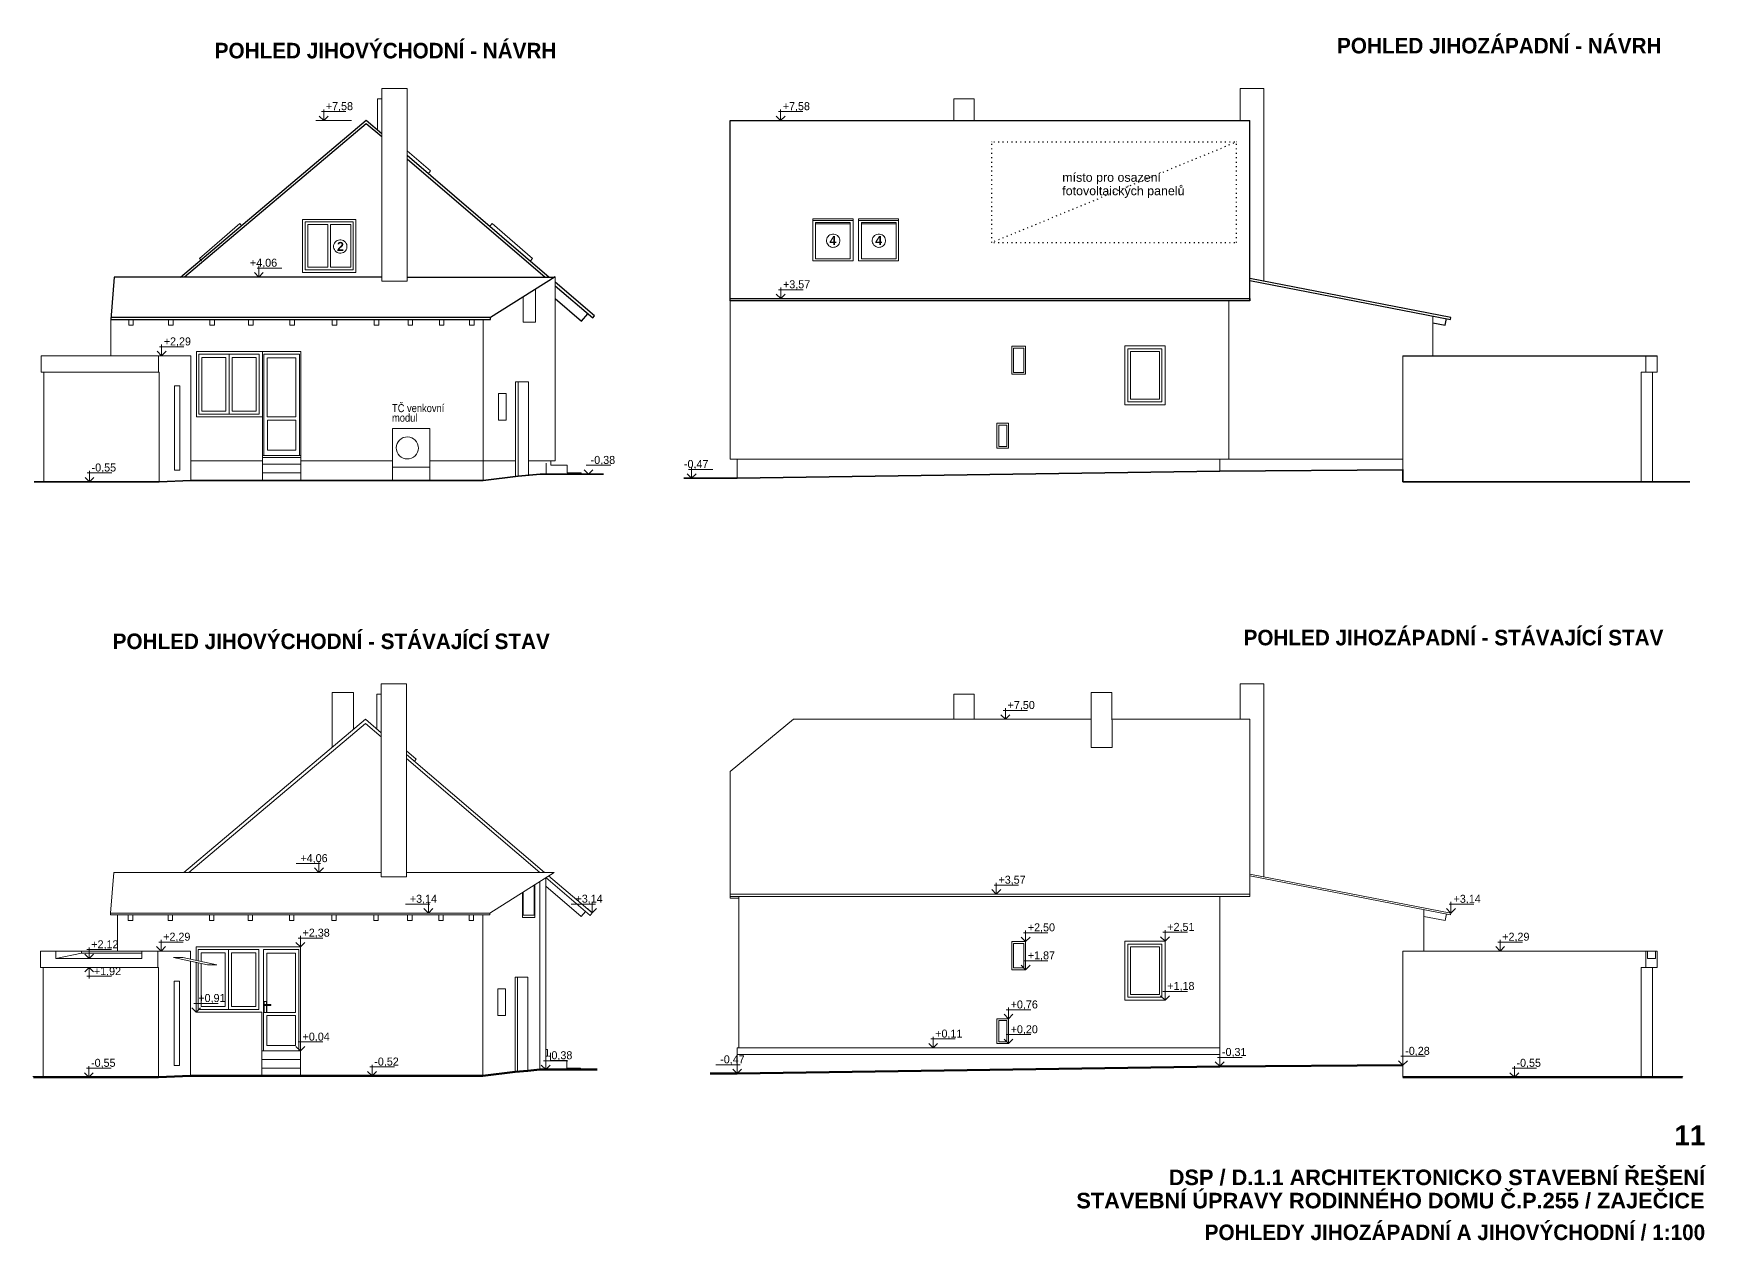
# Model space of a CAD drawing. Header units: millimetres. Extents: x 214.1 to 310.4, y 372.3 to 401.
# Drawn here: x 295.62 to 310.43, y 390.27 to 400.96 of the extents above; entities that cross this region are included whole.
import ezdxf

# ---------------------------------------------------------------- set-up
doc = ezdxf.new("R2010")
doc.units = ezdxf.units.MM
for name, color, linetype in [('PDF3_DETAIL', 7, 'Continuous'), ('PDF3_Dvere_okna_oznaceni', 7, 'Continuous'), ('PDF3_Hlavni kresba_1', 7, 'Continuous'), ('PDF3_KOMINY', 7, 'Continuous'), ('PDF3_KOTY-VYS', 7, 'Continuous'), ('PDF3_KTZ_zatepleni', 7, 'Continuous'), ('PDF3_Obecne', 7, 'Continuous'), ('PDF3_Obecne06_TLUSTA', 7, 'Continuous'), ('PDF3_obrys', 7, 'Continuous'), ('PDF3_OKNA', 7, 'Continuous'), ('PDF3_Rozpiska', 7, 'Continuous'), ('PDF3_Schodiste', 7, 'Continuous'), ('PDF3_STŘECHA', 7, 'Continuous'), ('PDF3_Tex_POPISY', 7, 'Continuous'), ('PDF3_v-pohledu', 7, 'Continuous')]:
    doc.layers.add(name, color=color, linetype=linetype)
doc.styles.add('PDF Arial', font='')
doc.styles.add('PDF Arial Bold', font='')
doc.styles.get('PDF Arial').set_extended_font_data('Arial')
doc.styles.get('PDF Arial Bold').set_extended_font_data('Arial', bold=True)

msp = doc.modelspace()

# ---------------------------------------------------------------- linework, layer by layer
at = {"layer": 'PDF3_DETAIL', "lineweight": 13}
msp.add_lwpolyline([(297.684, 392.348), (297.684, 392.285), (297.664, 392.285), (297.664, 392.384), (297.684, 392.384), (297.684, 392.356)], dxfattribs=at)
msp.add_lwpolyline([(297.723, 392.356), (297.723, 392.348), (297.668, 392.348), (297.668, 392.356)], close=True, dxfattribs=at)
at = {"layer": 'PDF3_Dvere_okna_oznaceni', "lineweight": 13}
for points in [[(302.645, 399.14, 0.414205), (302.685, 399.067, 0.414209), (302.758, 399.107, 0.414207), (302.718, 399.18, 0.414207)], [(303.049, 399.14, 0.414214), (303.09, 399.067, 0.414209), (303.163, 399.107, 0.414214), (303.123, 399.18, 0.414211)], [(298.394, 399.089, 0.414216), (298.32, 399.129, 0.414214), (298.28, 399.056, 0.414219), (298.353, 399.015, 0.414213)]]:
    msp.add_lwpolyline(points, format="xyb", close=True, dxfattribs=at)
at = {"layer": 'PDF3_Hlavni kresba_1', "lineweight": 25}
for points in [[(304.107, 399.973), (304.107, 399.981)], [(304.107, 399.934), (304.107, 399.941)], [(304.123, 399.999), (304.131, 399.999)], [(304.162, 399.999), (304.17, 399.999)], [(304.202, 399.999), (304.21, 399.999)], [(304.241, 399.999), (304.249, 399.999)], [(304.281, 399.999), (304.288, 399.999)], [(304.32, 399.999), (304.328, 399.999)], [(304.359, 399.999), (304.367, 399.999)], [(304.399, 399.999), (304.407, 399.999)], [(304.438, 399.999), (304.446, 399.999)], [(304.477, 399.999), (304.485, 399.999)], [(304.517, 399.999), (304.525, 399.999)], [(304.556, 399.999), (304.564, 399.999)], [(304.596, 399.999), (304.603, 399.999)], [(304.635, 399.999), (304.643, 399.999)], [(304.674, 399.999), (304.682, 399.999)], [(304.714, 399.999), (304.721, 399.999)], [(304.753, 399.999), (304.761, 399.999)], [(304.792, 399.999), (304.8, 399.999)], [(304.832, 399.999), (304.84, 399.999)], [(304.871, 399.999), (304.879, 399.999)], [(304.91, 399.999), (304.918, 399.999)], [(304.95, 399.999), (304.958, 399.999)], [(304.989, 399.999), (304.997, 399.999)], [(305.029, 399.999), (305.036, 399.999)], [(305.068, 399.999), (305.076, 399.999)], [(305.107, 399.999), (305.115, 399.999)], [(305.147, 399.999), (305.155, 399.999)], [(305.186, 399.999), (305.194, 399.999)], [(305.225, 399.999), (305.233, 399.999)], [(305.265, 399.999), (305.273, 399.999)], [(305.304, 399.999), (305.312, 399.999)], [(305.344, 399.999), (305.351, 399.999)], [(305.383, 399.999), (305.391, 399.999)], [(305.422, 399.999), (305.43, 399.999)], [(305.462, 399.999), (305.47, 399.999)], [(305.501, 399.999), (305.509, 399.999)], [(305.54, 399.999), (305.548, 399.999)], [(305.58, 399.999), (305.588, 399.999)], [(305.619, 399.999), (305.627, 399.999)], [(305.659, 399.999), (305.666, 399.999)], [(305.698, 399.999), (305.706, 399.999)], [(305.737, 399.999), (305.745, 399.999)], [(305.777, 399.999), (305.784, 399.999)], [(305.816, 399.999), (305.824, 399.999)], [(305.855, 399.999), (305.863, 399.999)], [(305.895, 399.999), (305.903, 399.999)], [(305.934, 399.999), (305.942, 399.999)], [(305.973, 399.999), (305.981, 399.999)], [(306.013, 399.999), (306.021, 399.999)], [(306.052, 399.999), (306.06, 399.999)], [(306.092, 399.999), (306.099, 399.999)], [(306.097, 399.927), (306.104, 399.93)], [(306.131, 399.999), (306.139, 399.999)], [(306.133, 399.942), (306.14, 399.945)], [(306.169, 399.957), (306.177, 399.96)], [(306.17, 399.999), (306.178, 399.999)], [(306.206, 399.972), (306.213, 399.975)], [(306.21, 399.999), (306.218, 399.999)], [(306.242, 399.987), (306.249, 399.99)], [(306.249, 399.999), (306.257, 399.999)], [(306.273, 399.973), (306.273, 399.981)], [(306.273, 399.934), (306.273, 399.941)], [(304.107, 399.894), (304.107, 399.902)], [(304.107, 399.855), (304.107, 399.863)], [(304.107, 399.815), (304.107, 399.823)], [(304.107, 399.776), (304.107, 399.784)], [(305.732, 399.777), (305.74, 399.78)], [(305.769, 399.792), (305.776, 399.795)], [(305.805, 399.807), (305.812, 399.81)], [(305.842, 399.822), (305.849, 399.825)], [(305.878, 399.837), (305.885, 399.84)], [(305.914, 399.852), (305.922, 399.855)], [(305.951, 399.867), (305.958, 399.87)], [(305.987, 399.882), (305.995, 399.885)], [(306.024, 399.897), (306.031, 399.9)], [(306.06, 399.912), (306.067, 399.915)], [(306.273, 399.894), (306.273, 399.902)], [(306.273, 399.855), (306.273, 399.863)], [(306.273, 399.815), (306.273, 399.823)], [(306.273, 399.776), (306.273, 399.784)], [(304.107, 399.737), (304.107, 399.745)], [(304.107, 399.697), (304.107, 399.705)], [(304.107, 399.658), (304.107, 399.666)], [(304.107, 399.619), (304.107, 399.626)], [(305.368, 399.627), (305.376, 399.63)], [(305.405, 399.642), (305.412, 399.645)], [(305.441, 399.657), (305.448, 399.66)], [(305.477, 399.672), (305.485, 399.675)], [(305.514, 399.687), (305.521, 399.69)], [(305.55, 399.702), (305.558, 399.705)], [(305.587, 399.717), (305.594, 399.72)], [(305.623, 399.732), (305.63, 399.735)], [(305.66, 399.747), (305.667, 399.75)], [(305.696, 399.762), (305.703, 399.765)], [(306.273, 399.737), (306.273, 399.745)], [(306.273, 399.697), (306.273, 399.705)], [(306.273, 399.658), (306.273, 399.666)], [(306.273, 399.619), (306.273, 399.626)], [(304.107, 399.579), (304.107, 399.587)], [(304.107, 399.54), (304.107, 399.548)], [(304.107, 399.501), (304.107, 399.508)], [(305.004, 399.478), (305.011, 399.481)], [(305.04, 399.493), (305.048, 399.496)], [(305.077, 399.508), (305.084, 399.511)], [(305.113, 399.523), (305.121, 399.526)], [(305.15, 399.538), (305.157, 399.541)], [(305.186, 399.553), (305.193, 399.556)], [(305.223, 399.568), (305.23, 399.57)], [(305.259, 399.582), (305.266, 399.585)], [(305.295, 399.597), (305.303, 399.6)], [(305.332, 399.612), (305.339, 399.615)], [(306.273, 399.579), (306.273, 399.587)], [(306.273, 399.54), (306.273, 399.548)], [(306.273, 399.501), (306.273, 399.508)], [(304.107, 399.461), (304.107, 399.469)], [(304.107, 399.422), (304.107, 399.43)], [(304.107, 399.382), (304.107, 399.39)], [(304.107, 399.343), (304.107, 399.351)], [(304.64, 399.328), (304.647, 399.331)], [(304.676, 399.343), (304.684, 399.346)], [(304.713, 399.358), (304.72, 399.361)], [(304.749, 399.373), (304.756, 399.376)], [(304.786, 399.388), (304.793, 399.391)], [(304.822, 399.403), (304.829, 399.406)], [(304.858, 399.418), (304.866, 399.421)], [(304.895, 399.433), (304.902, 399.436)], [(304.931, 399.448), (304.939, 399.451)], [(304.968, 399.463), (304.975, 399.466)], [(306.273, 399.461), (306.273, 399.469)], [(306.273, 399.422), (306.273, 399.43)], [(306.273, 399.382), (306.273, 399.39)], [(306.273, 399.343), (306.273, 399.351)], [(304.107, 399.304), (304.107, 399.312)], [(304.107, 399.264), (304.107, 399.272)], [(304.107, 399.225), (304.107, 399.233)], [(304.107, 399.186), (304.107, 399.193)], [(304.276, 399.178), (304.283, 399.181)], [(304.312, 399.193), (304.319, 399.196)], [(304.349, 399.208), (304.356, 399.211)], [(304.385, 399.223), (304.392, 399.226)], [(304.421, 399.238), (304.429, 399.241)], [(304.458, 399.253), (304.465, 399.256)], [(304.494, 399.268), (304.502, 399.271)], [(304.531, 399.283), (304.538, 399.286)], [(304.567, 399.298), (304.574, 399.301)], [(304.604, 399.313), (304.611, 399.316)], [(306.273, 399.304), (306.273, 399.312)], [(306.273, 399.264), (306.273, 399.272)], [(306.273, 399.225), (306.273, 399.233)], [(306.273, 399.186), (306.273, 399.193)], [(304.107, 399.146), (304.107, 399.154)], [(304.107, 399.109), (304.107, 399.115)], [(304.123, 399.109), (304.131, 399.109)], [(304.13, 399.119), (304.137, 399.122)], [(304.162, 399.109), (304.17, 399.109)], [(304.167, 399.134), (304.174, 399.137)], [(304.202, 399.109), (304.21, 399.109)], [(304.203, 399.148), (304.21, 399.151)], [(304.239, 399.163), (304.247, 399.166)], [(304.241, 399.109), (304.249, 399.109)], [(304.281, 399.109), (304.288, 399.109)], [(304.32, 399.109), (304.328, 399.109)], [(304.359, 399.109), (304.367, 399.109)], [(304.399, 399.109), (304.407, 399.109)], [(304.438, 399.109), (304.446, 399.109)], [(304.477, 399.109), (304.485, 399.109)], [(304.517, 399.109), (304.525, 399.109)], [(304.556, 399.109), (304.564, 399.109)], [(304.596, 399.109), (304.603, 399.109)], [(304.635, 399.109), (304.643, 399.109)], [(304.674, 399.109), (304.682, 399.109)], [(304.714, 399.109), (304.721, 399.109)], [(304.753, 399.109), (304.761, 399.109)], [(304.792, 399.109), (304.8, 399.109)], [(304.832, 399.109), (304.84, 399.109)], [(304.871, 399.109), (304.879, 399.109)], [(304.91, 399.109), (304.918, 399.109)], [(304.95, 399.109), (304.958, 399.109)], [(304.989, 399.109), (304.997, 399.109)], [(305.029, 399.109), (305.036, 399.109)], [(305.068, 399.109), (305.076, 399.109)], [(305.107, 399.109), (305.115, 399.109)], [(305.147, 399.109), (305.155, 399.109)], [(305.186, 399.109), (305.194, 399.109)], [(305.225, 399.109), (305.233, 399.109)], [(305.265, 399.109), (305.273, 399.109)], [(305.304, 399.109), (305.312, 399.109)], [(305.344, 399.109), (305.351, 399.109)], [(305.383, 399.109), (305.391, 399.109)], [(305.422, 399.109), (305.43, 399.109)], [(305.462, 399.109), (305.47, 399.109)], [(305.501, 399.109), (305.509, 399.109)], [(305.54, 399.109), (305.548, 399.109)], [(305.58, 399.109), (305.588, 399.109)], [(305.619, 399.109), (305.627, 399.109)], [(305.659, 399.109), (305.666, 399.109)], [(305.698, 399.109), (305.706, 399.109)], [(305.737, 399.109), (305.745, 399.109)], [(305.777, 399.109), (305.784, 399.109)], [(305.816, 399.109), (305.824, 399.109)], [(305.855, 399.109), (305.863, 399.109)], [(305.895, 399.109), (305.903, 399.109)], [(305.934, 399.109), (305.942, 399.109)], [(305.973, 399.109), (305.981, 399.109)], [(306.013, 399.109), (306.021, 399.109)], [(306.052, 399.109), (306.06, 399.109)], [(306.092, 399.109), (306.099, 399.109)], [(306.131, 399.109), (306.139, 399.109)], [(306.17, 399.109), (306.178, 399.109)], [(306.21, 399.109), (306.218, 399.109)], [(306.249, 399.109), (306.257, 399.109)], [(306.273, 399.146), (306.273, 399.154)], [(306.273, 399.109), (306.273, 399.115)]]:
    msp.add_lwpolyline(points, dxfattribs=at)
at = {"layer": 'PDF3_Hlavni kresba_1', "lineweight": 13}
for points in [[(297.015, 397), (297.015, 398.105), (295.687, 398.105), (295.687, 397.96), (296.732, 397.96), (296.732, 396.988)], [(296.726, 397.96), (296.726, 398.105)], [(307.747, 398.105), (307.747, 396.988), (309.955, 396.988), (309.955, 397.96)], [(309.856, 396.988), (309.856, 397.96), (309.998, 397.96), (309.998, 398.105)], [(309.897, 398.105), (309.897, 397.96)], [(295.712, 397.96), (295.712, 396.988)], [(299.13, 397), (299.13, 397.118), (298.799, 397.118), (299.13, 397.118), (299.13, 397.46), (298.799, 397.46), (298.799, 397.118), (298.799, 397)], [(301.851, 397.189), (301.851, 397.019)], [(306.126, 397.189), (306.126, 397.082)]]:
    msp.add_lwpolyline(points, dxfattribs=at)
msp.add_lwpolyline([(296.869, 397.838), (296.916, 397.838), (296.916, 397.09), (296.869, 397.09), (296.869, 397.838)], close=True, dxfattribs=at)
msp.add_lwpolyline([(299.022, 397.324, 0.414211), (298.895, 397.379, 0.414212), (298.84, 397.251, 0.414211), (298.967, 397.197, 0.414212)], format="xyb", close=True, dxfattribs=at)
at = {"layer": 'PDF3_Hlavni kresba_1', "transparency": 33554559}
for points in [[(304.102, 399.999), (304.107, 400.004), (304.107, 399.994), (304.112, 399.999)], [(304.107, 399.994), (304.102, 399.999), (304.112, 399.999), (304.107, 400.004)], [(306.268, 399.999), (306.273, 400.004), (306.273, 399.994), (306.277, 399.999)], [(306.273, 399.994), (306.268, 399.999), (306.277, 399.999), (306.273, 400.004)], [(306.268, 399.997), (306.271, 400.004), (306.274, 399.994), (306.277, 400.001)], [(304.107, 399.104), (304.102, 399.109), (304.112, 399.109), (304.107, 399.114)], [(304.102, 399.109), (304.107, 399.114), (304.107, 399.104), (304.112, 399.109)], [(304.103, 399.107), (304.105, 399.114), (304.109, 399.105), (304.112, 399.111)], [(306.273, 399.104), (306.268, 399.109), (306.277, 399.109), (306.273, 399.114)], [(306.268, 399.109), (306.273, 399.114), (306.273, 399.104), (306.277, 399.109)]]:
    msp.add_solid(points, dxfattribs=at)
at = {"layer": 'PDF3_KOMINY', "lineweight": 13}
for points in [[(298.667, 400.102), (298.667, 400.38), (298.704, 400.38)], [(303.77, 400.189), (303.77, 400.38), (303.951, 400.38), (303.951, 400.189)], [(306.306, 400.189), (306.306, 400.473), (306.514, 400.473), (306.514, 398.764)], [(298.667, 400.07), (298.667, 400.071)]]:
    msp.add_lwpolyline(points, dxfattribs=at)
msp.add_lwpolyline([(298.704, 398.764), (298.704, 400.473), (298.929, 400.473), (298.929, 398.764), (298.704, 398.764)], close=True, dxfattribs=at)
at = {"layer": 'PDF3_KOTY-VYS', "lineweight": 13}
for points in [[(298.15, 400.228), (298.19, 400.189), (298.229, 400.228)], [(298.17, 400.268), (298.386, 400.268)], [(298.19, 400.189), (298.19, 400.287)], [(302.196, 400.228), (302.236, 400.189), (302.275, 400.228)], [(302.216, 400.268), (302.433, 400.268)], [(302.236, 400.189), (302.236, 400.287)], [(298.437, 400.189), (298.121, 400.189)], [(297.615, 398.802), (297.615, 398.802), (297.615, 398.9)], [(297.576, 398.841), (297.576, 398.841), (297.615, 398.802), (297.654, 398.841)], [(297.818, 398.88), (297.818, 398.88), (297.601, 398.88)], [(302.198, 398.65), (302.238, 398.611), (302.277, 398.65)], [(302.218, 398.689), (302.435, 398.689)], [(302.238, 398.611), (302.238, 398.709)], [(296.715, 398.145), (296.715, 398.145), (296.754, 398.105), (296.794, 398.145)], [(296.735, 398.184), (296.735, 398.184), (296.951, 398.184)], [(296.754, 398.105), (296.754, 398.105), (296.754, 398.204)], [(300.161, 397.055), (300.161, 397.153)], [(300.515, 397.134), (300.732, 397.134)], [(301.447, 397.019), (301.447, 397.118)], [(296.077, 397.027), (296.077, 397.027), (296.116, 396.988), (296.155, 397.027)], [(296.096, 397.067), (296.096, 397.067), (296.313, 397.067)], [(296.116, 396.988), (296.116, 396.988), (296.116, 397.086)], [(300.495, 397.094), (300.535, 397.055), (300.574, 397.094)], [(301.487, 397.059), (301.447, 397.019), (301.408, 397.059)], [(301.636, 397.098), (301.42, 397.098)], [(304.187, 394.923), (304.226, 394.884), (304.266, 394.923)], [(304.207, 394.962), (304.423, 394.962)], [(304.226, 394.884), (304.226, 394.982)], [(297.945, 393.606), (297.945, 393.606), (298.162, 393.606)], [(298.109, 393.567), (298.109, 393.567), (298.148, 393.527), (298.187, 393.567)], [(298.148, 393.527), (298.148, 393.527), (298.148, 393.626)], [(304.126, 393.415), (304.342, 393.415)], [(304.145, 393.336), (304.145, 393.435)], [(299.117, 393.167), (299.117, 393.167), (299.117, 393.266)], [(300.567, 393.168), (300.567, 393.168), (300.567, 393.266)], [(304.106, 393.376), (304.145, 393.336), (304.185, 393.376)], [(308.172, 393.167), (308.172, 393.167), (308.172, 393.266)], [(298.915, 393.246), (298.915, 393.246), (299.131, 393.246)], [(299.078, 393.207), (299.078, 393.207), (299.117, 393.167), (299.157, 393.207)], [(300.382, 393.246), (300.382, 393.246), (300.598, 393.246)], [(300.527, 393.207), (300.527, 393.207), (300.567, 393.168), (300.606, 393.207)], [(308.133, 393.207), (308.133, 393.207), (308.172, 393.167), (308.212, 393.207)], [(308.157, 393.246), (308.157, 393.246), (308.373, 393.246)], [(297.984, 392.867), (297.984, 392.867), (297.984, 392.966)], [(304.366, 392.953), (304.366, 392.953), (304.405, 392.914), (304.405, 392.914), (304.405, 393.012)], [(304.386, 392.992), (304.386, 392.992), (304.602, 392.992)], [(305.621, 392.997), (305.838, 392.997)], [(305.641, 392.918), (305.641, 393.017)], [(296.093, 392.843), (296.093, 392.843), (296.31, 392.843)], [(296.113, 392.764), (296.113, 392.764), (296.113, 392.862)], [(296.71, 392.87), (296.71, 392.87), (296.75, 392.831), (296.789, 392.87)], [(296.73, 392.91), (296.73, 392.91), (296.946, 392.91)], [(296.75, 392.831), (296.75, 392.831), (296.75, 392.929)], [(297.944, 392.906), (297.944, 392.906), (297.984, 392.867), (298.023, 392.906)], [(297.964, 392.946), (297.964, 392.946), (298.181, 392.946)], [(304.405, 392.914), (304.405, 392.914), (304.445, 392.953)], [(305.601, 392.958), (305.641, 392.918), (305.68, 392.958)], [(308.568, 392.87), (308.568, 392.87), (308.607, 392.831), (308.646, 392.87)], [(308.587, 392.91), (308.587, 392.91), (308.804, 392.91)], [(308.607, 392.831), (308.607, 392.831), (308.607, 392.929)], [(296.074, 392.803), (296.074, 392.803), (296.113, 392.764), (296.152, 392.803)], [(296.074, 392.646), (296.074, 392.646), (296.113, 392.685), (296.152, 392.646)], [(296.113, 392.685), (296.113, 392.685), (296.113, 392.587)], [(304.366, 392.705), (304.405, 392.665), (304.445, 392.705)], [(304.386, 392.744), (304.602, 392.744)], [(304.405, 392.665), (304.405, 392.764)], [(296.093, 392.607), (296.093, 392.607), (296.31, 392.607)], [(297.06, 392.288), (297.06, 392.288), (297.06, 392.387)], [(305.601, 392.434), (305.601, 392.434), (305.641, 392.395), (305.68, 392.434)], [(305.621, 392.473), (305.621, 392.473), (305.838, 392.473)], [(305.641, 392.395), (305.641, 392.395), (305.641, 392.493)], [(297.021, 392.328), (297.021, 392.328), (297.06, 392.288), (297.1, 392.328)], [(297.041, 392.367), (297.041, 392.367), (297.257, 392.367)], [(304.214, 392.271), (304.254, 392.231), (304.293, 392.271)], [(304.234, 392.31), (304.451, 392.31)], [(304.254, 392.231), (304.254, 392.33)], [(303.586, 391.973), (303.586, 392.072)], [(304.234, 392.09), (304.451, 392.09)], [(304.254, 392.011), (304.254, 392.109)], [(297.944, 391.985), (297.944, 391.985), (297.984, 391.946), (298.023, 391.985)], [(297.964, 392.025), (297.964, 392.025), (298.181, 392.025)], [(297.984, 391.946), (297.984, 391.946), (297.984, 392.044)], [(303.547, 392.013), (303.586, 391.973), (303.625, 392.013)], [(303.566, 392.052), (303.783, 392.052)], [(304.214, 392.05), (304.254, 392.011), (304.293, 392.05)], [(296.091, 391.792), (296.091, 391.792), (296.308, 391.792)], [(296.111, 391.714), (296.111, 391.714), (296.111, 391.812)], [(298.599, 391.804), (298.599, 391.804), (298.816, 391.804)], [(298.619, 391.725), (298.619, 391.725), (298.619, 391.824)], [(300.117, 391.82), (300.156, 391.78), (300.195, 391.82)], [(300.136, 391.859), (300.353, 391.859)], [(300.156, 391.78), (300.156, 391.879)], [(301.662, 391.824), (301.879, 391.824)], [(301.812, 391.784), (301.851, 391.745), (301.891, 391.784)], [(301.851, 391.745), (301.851, 391.843)], [(306.085, 391.849), (306.085, 391.849), (306.125, 391.81), (306.164, 391.849)], [(306.105, 391.888), (306.105, 391.888), (306.322, 391.888)], [(306.125, 391.81), (306.125, 391.81), (306.125, 391.908)], [(307.708, 391.859), (307.708, 391.859), (307.747, 391.82), (307.787, 391.859)], [(307.728, 391.899), (307.728, 391.899), (307.944, 391.899)], [(307.747, 391.82), (307.747, 391.82), (307.747, 391.918)], [(308.714, 391.792), (308.714, 391.792), (308.93, 391.792)], [(308.733, 391.714), (308.733, 391.714), (308.733, 391.812)], [(296.072, 391.753), (296.072, 391.753), (296.111, 391.714), (296.15, 391.753)], [(298.579, 391.765), (298.579, 391.765), (298.619, 391.725), (298.658, 391.765)], [(308.694, 391.753), (308.694, 391.753), (308.733, 391.714), (308.773, 391.753)]]:
    msp.add_lwpolyline(points, dxfattribs=at)
at = {"layer": 'PDF3_KTZ_zatepleni', "lineweight": 13}
for points in [[(300.24, 398.804), (300.24, 397.173)], [(301.788, 398.59), (301.788, 397.189), (307.747, 397.189)], [(306.205, 398.59), (306.205, 397.189)], [(308.01, 398.457), (308.01, 398.105)], [(296.306, 398.426), (296.306, 398.105)], [(299.603, 398.426), (299.603, 397)], [(297.648, 397.173), (297.015, 397.173)], [(298.799, 397.173), (297.988, 397.173)], [(299.889, 397.173), (299.13, 397.173)], [(300.24, 397.173), (300.004, 397.173)]]:
    msp.add_lwpolyline(points, dxfattribs=at)
at = {"layer": 'PDF3_Obecne06_TLUSTA', "lineweight": 35}
for points in [[(295.625, 396.988), (296.732, 396.988), (297.015, 397), (299.603, 397), (299.911, 397.037), (300.107, 397.055), (300.667, 397.055)], [(301.378, 397.019), (301.851, 397.019)], [(301.851, 397.019), (306.126, 397.082), (307.747, 397.094), (307.747, 396.988), (310.287, 396.988)]]:
    msp.add_lwpolyline(points, dxfattribs=at)
at = {"layer": 'PDF3_obrys', "lineweight": 50}
for points in [[(299.999, 391.769), (299.999, 391.769), (300.103, 391.78), (300.611, 391.78)], [(301.613, 391.745), (301.851, 391.745), (301.851, 391.745), (306.126, 391.808), (306.126, 391.808), (307.747, 391.82)], [(295.62, 391.714), (295.62, 391.714), (296.727, 391.714), (297.01, 391.725)], [(297.01, 391.725), (297.01, 391.725), (299.598, 391.725), (299.884, 391.761), (299.884, 391.761), (299.999, 391.769)], [(310.221, 391.714), (310.221, 391.714), (309.856, 391.714), (309.856, 391.714), (307.747, 391.714)]]:
    msp.add_lwpolyline(points, dxfattribs=at)
at = {"layer": 'PDF3_OKNA', "lineweight": 13}
for points in [[(298.929, 399.921), (299.136, 399.742), (299.117, 399.72)], [(297.466, 399.253), (297.447, 399.275), (297.089, 398.967), (297.108, 398.945)], [(299.662, 399.253), (299.681, 399.275), (300.04, 398.967), (300.02, 398.945)], [(302.877, 399.304), (302.522, 399.304)], [(302.853, 399.274), (302.546, 399.274)], [(303.281, 399.304), (302.927, 399.304)], [(303.258, 399.274), (302.951, 399.274)], [(299.955, 398.624), (299.955, 398.403), (300.065, 398.403), (300.065, 398.693)], [(297.648, 398.141), (297.648, 397.22), (297.988, 397.22), (297.988, 398.141), (297.065, 398.141), (297.065, 397.563), (297.648, 397.563)], [(297.352, 398.118), (297.352, 397.586)], [(297.661, 397.22), (297.661, 398.118), (297.976, 398.118), (297.976, 397.22), (297.648, 397.22)], [(297.692, 398.086), (297.944, 398.086), (297.944, 397.562), (297.688, 397.562), (297.688, 398.086)], [(300.004, 397.043), (300.004, 397.874), (299.889, 397.874), (299.889, 397.035)], [(299.911, 397.037), (299.911, 397.874)]]:
    msp.add_lwpolyline(points, dxfattribs=at)
for points in [[(298.476, 398.841), (298.003, 398.841), (298.003, 399.313), (298.476, 399.313), (298.476, 398.841)], [(298.452, 398.865), (298.027, 398.865), (298.027, 399.29), (298.452, 399.29), (298.452, 398.865)], [(298.051, 398.888), (298.051, 399.266), (298.228, 399.266), (298.228, 398.888)], [(298.251, 398.888), (298.429, 398.888), (298.429, 399.266), (298.251, 399.266)], [(302.522, 398.945), (302.522, 399.317), (302.877, 399.317), (302.877, 398.945)], [(302.546, 398.963), (302.853, 398.963), (302.853, 399.286), (302.546, 399.286)], [(302.927, 398.945), (302.927, 399.317), (303.281, 399.317), (303.281, 398.945)], [(302.951, 398.963), (303.258, 398.963), (303.258, 399.286), (302.951, 399.286)], [(304.283, 397.94), (304.283, 398.188), (304.405, 398.188), (304.405, 397.94), (304.283, 397.94)], [(304.299, 397.956), (304.39, 397.956), (304.39, 398.172), (304.299, 398.172), (304.299, 397.956)], [(305.283, 397.669), (305.283, 398.193), (305.641, 398.193), (305.641, 397.669)], [(305.31, 398.165), (305.613, 398.165), (305.613, 397.697), (305.31, 397.697)], [(297.62, 398.118), (297.62, 397.586), (297.083, 397.586), (297.083, 398.118), (297.62, 398.118)], [(297.324, 398.09), (297.111, 398.09), (297.111, 397.614), (297.324, 397.614), (297.324, 398.09)], [(297.379, 398.09), (297.593, 398.09), (297.593, 397.614), (297.379, 397.614), (297.379, 398.09)], [(305.334, 398.141), (305.59, 398.141), (305.59, 397.72), (305.334, 397.72)], [(299.806, 397.771), (299.738, 397.771), (299.738, 397.535), (299.806, 397.535), (299.806, 397.771)], [(297.692, 397.534), (297.944, 397.534), (297.944, 397.267), (297.692, 397.267), (297.692, 397.534)], [(304.152, 397.285), (304.152, 397.506), (304.254, 397.506), (304.254, 397.285), (304.152, 397.285)], [(304.167, 397.301), (304.167, 397.49), (304.238, 397.49), (304.238, 397.301), (304.167, 397.301)]]:
    msp.add_lwpolyline(points, close=True, dxfattribs=at)
at = {"layer": 'PDF3_Schodiste', "lineweight": 13}
for points in [[(297.648, 397.22), (297.648, 397)], [(297.648, 397.204), (297.988, 397.204)], [(297.648, 397.144), (297.988, 397.144)], [(297.988, 397.22), (297.988, 397)], [(300.469, 397.055), (300.469, 397.067), (300.347, 397.067), (300.347, 397.136), (300.202, 397.136), (300.202, 397.173)], [(297.648, 397.068), (297.988, 397.068)]]:
    msp.add_lwpolyline(points, dxfattribs=at)
at = {"layer": 'PDF3_STŘECHA', "lineweight": 25}
for points in [[(296.921, 398.802), (298.567, 400.191), (298.704, 400.074)], [(298.704, 400.043), (298.567, 400.16), (296.958, 398.802)], [(301.788, 398.611), (306.391, 398.611), (306.391, 398.59), (301.788, 398.59), (301.788, 400.189), (306.391, 400.189)], [(306.391, 398.59), (306.391, 400.189)], [(298.929, 399.881), (300.187, 398.802)], [(298.929, 399.85), (300.151, 398.802)], [(298.704, 398.802), (296.336, 398.802), (296.306, 398.426), (299.667, 398.426), (299.667, 398.442), (296.306, 398.442)], [(298.929, 398.802), (300.236, 398.802)], [(300.24, 398.804), (299.667, 398.442)], [(300.572, 398.44), (300.588, 398.457), (300.24, 398.756)], [(308.169, 398.426), (308.172, 398.442), (306.391, 398.788)], [(306.391, 398.772), (308.169, 398.426)], [(300.24, 398.725), (300.572, 398.44)], [(300.24, 398.612), (300.474, 398.411)], [(300.474, 398.411), (300.53, 398.476)], [(308.01, 398.397), (308.119, 398.376)], [(308.119, 398.376), (308.131, 398.434)], [(307.747, 398.105), (309.998, 398.105)]]:
    msp.add_lwpolyline(points, dxfattribs=at)
at = {"layer": 'PDF3_v-pohledu', "lineweight": 13}
for points in [[(296.504, 398.426), (296.504, 398.376), (296.464, 398.376), (296.464, 398.426)], [(296.856, 398.426), (296.856, 398.376), (296.816, 398.376), (296.816, 398.426)], [(297.222, 398.426), (297.222, 398.376), (297.183, 398.376), (297.183, 398.426)], [(297.565, 398.426), (297.565, 398.376), (297.525, 398.376), (297.525, 398.426)], [(297.931, 398.426), (297.931, 398.376), (297.891, 398.376), (297.891, 398.426)], [(298.305, 398.426), (298.305, 398.376), (298.265, 398.376), (298.265, 398.426)], [(298.678, 398.426), (298.678, 398.376), (298.638, 398.376), (298.638, 398.426)], [(298.977, 398.426), (298.977, 398.376), (298.938, 398.376), (298.938, 398.426)], [(299.254, 398.426), (299.254, 398.376), (299.214, 398.376), (299.214, 398.426)], [(299.522, 398.426), (299.522, 398.376), (299.482, 398.376), (299.482, 398.426)], [(296.732, 398.105), (296.732, 398.105), (297.015, 398.105)], [(306.514, 393.489), (306.514, 395.199), (306.514, 395.199), (306.306, 395.199), (306.306, 395.199), (306.306, 395.199), (306.306, 394.884)], [(298.453, 394.794), (298.453, 395.12), (298.453, 395.12), (298.264, 395.12), (298.264, 395.12), (298.264, 395.12), (298.264, 394.634)], [(298.699, 395.106), (298.662, 395.106), (298.662, 395.106), (298.662, 395.106), (298.662, 394.796)], [(301.867, 393.298), (301.788, 393.298), (301.788, 393.298), (301.788, 393.315), (301.788, 393.315), (301.788, 394.422), (302.351, 394.884), (302.351, 394.884), (302.351, 394.884), (303.951, 394.884), (303.951, 395.106), (303.951, 395.106), (303.77, 395.106), (303.77, 395.106), (303.77, 395.106), (303.77, 394.884)], [(296.953, 393.527), (298.559, 394.884), (298.559, 394.884), (298.559, 394.884), (298.699, 394.764)], [(298.699, 394.727), (298.559, 394.847), (298.559, 394.847), (298.559, 394.847), (296.996, 393.527)], [(303.951, 394.884), (303.951, 394.884), (304.985, 394.884)], [(305.171, 394.884), (305.171, 394.884), (306.391, 394.884), (306.391, 394.884), (306.391, 393.315)], [(298.924, 394.603), (298.924, 394.603), (299.01, 394.53), (298.994, 394.512), (298.994, 394.512)], [(298.924, 394.572), (298.924, 394.572), (300.146, 393.527)], [(298.924, 394.536), (298.924, 394.536), (300.103, 393.527)], [(298.699, 393.527), (298.699, 393.527), (296.331, 393.527), (296.331, 393.527), (296.301, 393.167)], [(299.662, 393.167), (299.662, 393.167), (300.231, 393.527), (300.231, 393.527), (298.924, 393.527)], [(300.06, 393.419), (300.06, 393.419), (300.06, 393.129), (300.06, 393.129), (299.95, 393.129), (299.95, 393.35), (299.95, 393.35)], [(300.054, 393.415), (300.054, 393.415), (300.054, 393.149), (300.054, 393.149), (299.956, 393.149), (299.956, 393.353), (299.956, 393.353)], [(300.103, 393.446), (300.103, 393.446), (300.103, 391.78)], [(300.156, 393.48), (300.156, 393.48), (300.156, 391.78)], [(300.156, 393.405), (300.156, 393.405), (300.47, 393.137), (300.508, 393.181), (300.508, 393.181)], [(300.158, 393.481), (300.158, 393.481), (300.549, 393.147)], [(300.549, 393.147), (300.549, 393.147), (300.567, 393.168), (300.182, 393.496), (300.182, 393.496)], [(306.391, 393.497), (308.169, 393.152), (308.169, 393.152), (308.172, 393.167), (308.172, 393.167), (308.172, 393.167), (306.391, 393.513)], [(301.788, 393.336), (301.788, 393.336), (306.391, 393.336)], [(301.788, 393.315), (301.788, 393.315), (306.391, 393.315)], [(301.867, 393.315), (301.867, 391.973)], [(306.126, 393.315), (306.126, 393.315), (306.126, 391.808)], [(296.364, 393.152), (296.364, 393.152), (296.364, 392.831)], [(296.499, 393.152), (296.499, 393.101), (296.459, 393.101), (296.459, 393.152)], [(296.851, 393.152), (296.851, 393.101), (296.812, 393.101), (296.812, 393.152)], [(297.217, 393.152), (297.217, 393.101), (297.178, 393.101), (297.178, 393.152)], [(297.56, 393.152), (297.56, 393.101), (297.52, 393.101), (297.52, 393.152)], [(297.926, 393.152), (297.926, 393.101), (297.886, 393.101), (297.886, 393.152)], [(298.3, 393.101), (298.261, 393.101), (298.261, 393.152)], [(298.3, 393.152), (298.3, 393.101)], [(298.673, 393.152), (298.673, 393.101), (298.633, 393.101), (298.633, 393.152)], [(298.972, 393.152), (298.972, 393.101), (298.933, 393.101), (298.933, 393.152)], [(299.249, 393.152), (299.249, 393.101), (299.209, 393.101), (299.209, 393.152)], [(299.517, 393.152), (299.517, 393.101), (299.478, 393.101), (299.478, 393.152)], [(299.598, 391.725), (299.598, 393.152)], [(307.931, 393.198), (307.931, 393.198), (307.931, 392.831)], [(308.131, 393.159), (308.131, 393.159), (308.119, 393.101), (308.119, 393.101), (307.931, 393.138)], [(296.727, 392.685), (295.683, 392.685), (295.683, 392.685), (295.683, 392.831), (295.683, 392.831), (295.683, 392.831), (296.727, 392.831), (297.01, 392.831)], [(295.819, 392.831), (295.819, 392.831), (295.819, 392.764), (296.58, 392.764), (296.58, 392.831), (296.58, 392.831)], [(296.58, 392.812), (296.046, 392.812), (296.046, 392.812), (296.046, 392.812), (295.819, 392.764)], [(296.046, 392.812), (296.046, 392.812), (296.046, 392.831)], [(296.721, 392.831), (296.721, 392.831), (296.721, 392.685)], [(297.01, 392.831), (297.01, 392.831), (297.01, 392.759)], [(297.06, 392.731), (297.06, 392.731), (297.06, 392.288), (297.06, 392.288), (297.643, 392.288), (297.643, 392.288), (297.643, 391.946), (297.984, 391.946), (297.984, 392.867), (297.984, 392.867), (297.06, 392.867), (297.06, 392.867), (297.06, 392.867), (297.06, 392.748)], [(297.078, 392.727), (297.078, 392.727), (297.078, 392.312), (297.078, 392.312), (297.616, 392.312), (297.616, 392.843), (297.616, 392.843), (297.078, 392.843), (297.078, 392.843), (297.078, 392.843), (297.078, 392.744)], [(297.319, 392.816), (297.319, 392.816), (297.319, 392.816), (297.106, 392.816), (297.106, 392.816), (297.106, 392.739)], [(297.319, 392.816), (297.319, 392.34), (297.106, 392.34)], [(297.347, 392.843), (297.347, 392.843), (297.347, 392.312)], [(297.971, 391.946), (297.971, 392.843), (297.971, 392.843), (297.656, 392.843), (297.656, 392.843), (297.656, 392.843), (297.656, 391.946)], [(309.897, 392.685), (309.897, 392.764), (309.897, 392.764), (309.897, 392.831), (307.747, 392.831), (307.747, 392.831), (307.747, 392.831), (307.747, 391.714)], [(309.998, 392.831), (309.998, 392.685), (309.998, 392.685), (309.897, 392.685), (309.897, 392.685), (309.856, 392.685), (309.856, 392.685), (309.856, 392.685), (309.856, 391.714)], [(309.897, 392.831), (309.897, 392.831), (309.998, 392.831)], [(309.912, 392.831), (309.912, 392.831), (309.912, 392.764), (309.912, 392.764), (309.982, 392.764), (309.982, 392.764), (309.982, 392.831)], [(295.707, 392.685), (295.707, 392.685), (295.707, 391.714)], [(296.727, 392.685), (296.727, 392.685), (296.727, 391.725)], [(297.01, 392.741), (297.01, 392.741), (297.01, 391.725)], [(297.106, 392.721), (297.106, 392.721), (297.106, 392.34)], [(309.955, 392.685), (309.955, 392.685), (309.955, 391.714)], [(299.999, 391.769), (299.999, 392.599), (299.999, 392.599), (299.884, 392.599), (299.884, 392.599), (299.884, 392.599), (299.884, 391.761)], [(299.907, 392.599), (299.907, 392.599), (299.907, 391.762)], [(297.643, 391.946), (297.643, 391.946), (297.643, 391.725)], [(297.984, 391.946), (297.984, 391.946), (297.984, 391.725)], [(300.156, 391.958), (300.156, 391.958), (300.172, 391.958), (300.172, 391.958), (300.172, 391.899), (300.156, 391.899), (300.156, 391.899)], [(300.342, 391.861), (300.342, 391.861), (300.197, 391.861), (300.197, 391.93)], [(306.126, 391.973), (301.851, 391.973), (301.851, 391.745)], [(297.984, 391.87), (297.984, 391.87), (297.643, 391.87)], [(297.984, 391.794), (297.984, 391.794), (297.643, 391.794)], [(300.342, 391.792), (300.342, 391.861)], [(300.342, 391.792), (300.342, 391.792), (300.465, 391.792), (300.465, 391.792), (300.465, 391.792), (300.465, 391.78)], [(301.851, 391.914), (306.126, 391.914)]]:
    msp.add_lwpolyline(points, dxfattribs=at)
for points in [[(298.924, 395.199), (298.699, 395.199), (298.699, 395.199), (298.699, 395.199), (298.699, 393.489), (298.699, 393.489), (298.924, 393.489), (298.924, 395.199)], [(305.171, 394.633), (304.985, 394.633), (304.985, 395.12), (304.985, 395.12), (304.985, 395.12), (305.17, 395.12), (305.17, 395.12)], [(299.662, 393.152), (299.662, 393.167), (299.662, 393.167), (299.662, 393.167), (296.301, 393.167), (296.301, 393.167), (296.301, 393.152), (299.662, 393.152)], [(297.588, 392.34), (297.374, 392.34), (297.374, 392.816), (297.374, 392.816), (297.374, 392.816), (297.588, 392.816), (297.588, 392.816)], [(297.939, 392.287), (297.939, 392.812), (297.687, 392.812), (297.687, 392.812), (297.687, 392.812), (297.687, 392.287), (297.687, 392.287)], [(304.405, 392.665), (304.405, 392.914), (304.405, 392.914), (304.283, 392.914), (304.283, 392.914), (304.283, 392.914), (304.283, 392.665), (304.283, 392.665)], [(304.39, 392.681), (304.39, 392.898), (304.299, 392.898), (304.299, 392.898), (304.299, 392.898), (304.299, 392.681), (304.299, 392.681)], [(305.641, 392.395), (305.641, 392.918), (305.641, 392.918), (305.283, 392.918), (305.283, 392.395), (305.283, 392.395)], [(305.613, 392.422), (305.613, 392.891), (305.31, 392.891), (305.31, 392.891), (305.31, 392.891), (305.31, 392.422), (305.31, 392.422)], [(305.59, 392.446), (305.59, 392.867), (305.334, 392.867), (305.334, 392.446), (305.334, 392.446)], [(296.944, 392.773), (297.244, 392.71), (297.244, 392.71), (297.16, 392.71), (297.16, 392.71), (296.86, 392.773), (296.86, 392.773), (296.86, 392.773)], [(296.912, 392.564), (296.912, 392.564), (296.912, 391.816), (296.865, 391.816), (296.865, 392.564), (296.865, 392.564), (296.865, 392.564)], [(299.801, 392.497), (299.801, 392.497), (299.801, 392.261), (299.733, 392.261), (299.733, 392.497), (299.733, 392.497), (299.733, 392.497)], [(297.939, 391.993), (297.687, 391.993), (297.687, 391.993), (297.687, 392.26), (297.687, 392.26), (297.687, 392.26), (297.939, 392.26), (297.939, 392.26)], [(304.254, 392.231), (304.152, 392.231), (304.152, 392.231), (304.152, 392.231), (304.152, 392.011), (304.254, 392.011)], [(304.238, 392.027), (304.238, 392.216), (304.167, 392.216), (304.167, 392.216), (304.167, 392.216), (304.167, 392.027), (304.167, 392.027)]]:
    msp.add_lwpolyline(points, close=True, dxfattribs=at)

# ---------------------------------------------------------------- texts
at = {"layer": 'PDF3_Dvere_okna_oznaceni', "char_height": 0.0788, "attachment_point": 7, "style": 'PDF Arial Bold'}
for s, insert in [('2', (298.308, 399.034)), ('4', (302.668, 399.086)), ('4', (303.073, 399.086))]:
    msp.add_mtext(s, dxfattribs=dict(at, insert=insert))
at = {"layer": 'PDF3_KOTY-VYS', "char_height": 0.07088, "attachment_point": 7, "style": 'PDF Arial'}
for s, insert in [('\\W0.960383;+7,58', (298.209, 400.267)), ('\\W0.960383;+7,58', (302.255, 400.267)), ('\\W0.960383;+4,06', (297.537, 398.88)), ('\\W0.960383;+3,57', (302.257, 398.689)), ('\\W0.960383;+2,29', (296.774, 398.183)), ('\\W0.960383;-0,55', (296.135, 397.066)), ('\\W0.960383;-0,38', (300.554, 397.133)), ('\\W0.960383;-0,47', (301.38, 397.097)), ('\\W0.960383;+7,50', (304.246, 394.962)), ('\\W0.960383;+4,06', (297.984, 393.605)), ('\\W0.960383;+3,57', (304.165, 393.414)), ('\\W0.960383;+3,14', (298.953, 393.245)), ('\\W0.960383;+3,14', (300.42, 393.246)), ('\\W0.960383;+3,14', (308.195, 393.245)), ('\\W0.960383;+2,29', (296.769, 392.909)), ('\\W0.960383;+2,38', (298.003, 392.945)), ('\\W0.960383;+2,50', (304.425, 392.992)), ('\\W0.960383;+2,51', (305.66, 392.996)), ('\\W0.960383;+2,29', (308.626, 392.909)), ('\\W0.960383;+2,12', (296.132, 392.842)), ('\\W0.960383;+1,87', (304.425, 392.744)), ('\\W0.960383;+1,92', (296.155, 392.604)), ('\\W0.960383;+1,18', (305.66, 392.473)), ('\\W0.960383;+0,91', (297.08, 392.366)), ('\\W0.960383;+0,76', (304.273, 392.309)), ('\\W0.960383;+0,04', (298.003, 392.024)), ('\\W0.960383;+0,11', (303.605, 392.051)), ('\\W0.960383;+0,20', (304.273, 392.089)), ('\\W0.960383;-0,38', (300.175, 391.859)), ('\\W0.960383;-0,31', (306.144, 391.888)), ('\\W0.960383;-0,28', (307.767, 391.898)), ('\\W0.960383;-0,55', (296.13, 391.792)), ('\\W0.960383;-0,52', (298.638, 391.803)), ('\\W0.960383;-0,47', (301.701, 391.823)), ('\\W0.960383;-0,55', (308.752, 391.792))]:
    msp.add_mtext(s, dxfattribs=dict(at, insert=insert))
at = {"layer": 'PDF3_Obecne', "char_height": 0.07875, "attachment_point": 7, "style": 'PDF Arial'}
for s, insert in [('místo pro osazení', (304.73, 399.622)), ('fotovoltaických panelů', (304.73, 399.503))]:
    msp.add_mtext(s, dxfattribs=dict(at, insert=insert))
at = {"layer": 'PDF3_Rozpiska', "attachment_point": 7, "style": 'PDF Arial Bold'}
for s, insert, char_height in [('\\W0.952381;POHLED JIHOZÁPADNÍ - NÁVRH', (307.163, 400.781), 0.13782), ('\\W0.952381;POHLED JIHOVÝCHODNÍ - NÁVRH', (297.225, 400.737), 0.13782), ('\\W0.952381;POHLED JIHOVÝCHODNÍ - STÁVAJÍCÍ STAV', (296.321, 395.504), 0.13782), ('\\W0.952381;POHLED JIHOZÁPADNÍ - STÁVAJÍCÍ STAV', (306.335, 395.537), 0.13782), ('11', (310.15, 391.109), 0.1772), ('DSP / D.1.1 ARCHITEKTONICKO STAVEBNÍ ŘEŠENÍ', (305.673, 390.753), 0.13782), ('STAVEBNÍ ÚPRAVY RODINNÉHO DOMU Č.P.255 / ZAJEČICE', (304.855, 390.547), 0.13782), ('\\W0.952381;POHLEDY JIHOZÁPADNÍ A JIHOVÝCHODNÍ / 1:100', (305.991, 390.266), 0.13782)]:
    msp.add_mtext(s, dxfattribs=dict(at, insert=insert, char_height=char_height))
at = {"layer": 'PDF3_Tex_POPISY', "char_height": 0.07088, "attachment_point": 7, "style": 'PDF Arial'}
for s, insert in [('\\W0.833334;TČ venkovní ', (298.795, 397.604)), ('\\W0.833334;modul', (298.795, 397.519))]:
    msp.add_mtext(s, dxfattribs=dict(at, insert=insert))

doc.saveas('drawing.dxf')
